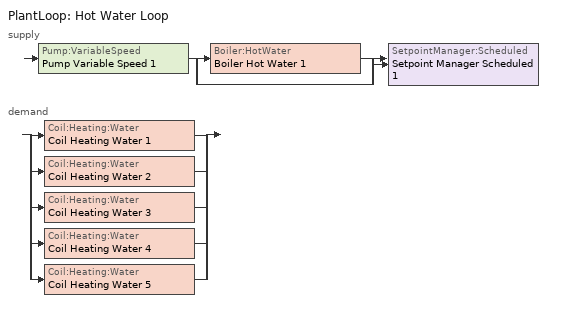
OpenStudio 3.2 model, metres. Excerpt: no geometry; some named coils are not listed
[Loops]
PlantLoop 'Hot Water Loop'
 supply: Pump:VariableSpeed 'Pump Variable Speed 1' > split
  | Boiler:HotWater 'Boiler Hot Water 1'
  | bypass
  join > SetpointManager:Scheduled 'Setpoint Manager Scheduled 1'
 demand: split
  | Coil:Heating:Water 'Coil Heating Water 1'
  | Coil:Heating:Water 'Coil Heating Water 2'
  | Coil:Heating:Water 'Coil Heating Water 3'
  | Coil:Heating:Water 'Coil Heating Water 4'
  | Coil:Heating:Water 'Coil Heating Water 5'
[Sizing:Zone] Zone Cooling Design Supply Air Temperature Input Method=SupplyAirTemperature; Zone Cooling Design Supply Air Temperature {C}=14; Zone Cooling Design Supply Air Temperature Difference {deltaC}=11.11; Zone Heating Design Supply Air Temperature Input Method=SupplyAirTemperature; Zone Heating Design Supply Air Temperature {C}=40; Zone Heating Design Supply Air Temperature Difference {deltaC}=11.11; Zone Cooling Design Supply Air Humidity Ratio {kg-H2O/kg-air}=0.0085; Zone Heating Design Supply Air Humidity Ratio {kg-H2O/kg-air}=0.008; Cooling Design Air Flow Method=DesignDay; Heating Design Air Flow Method=DesignDay; Account for Dedicated Outdoor Air System=No; Dedicated Outdoor Air System Control Strategy=NeutralSupplyAir; Dedicated Outdoor Air Low Setpoint Temperature for Design {C}=autosize; Dedicated Outdoor Air High Setpoint Temperature for Design {C}=autosize
Story 1 Core Thermal Zone; Story 1 East Perimeter Thermal Zone; Story 1 North Perimeter Thermal Zone; Story 1 South Perimeter Thermal Zone; Story 1 West Perimeter Thermal Zone
[Zone equipment]
Story 1 Core Thermal Zone: Zone HVAC Packaged Terminal Air Conditioner 1, Zone HVAC Packaged Terminal Heat Pump 1
Story 1 East Perimeter Thermal Zone: Zone HVAC Packaged Terminal Air Conditioner 2, Zone HVAC Packaged Terminal Heat Pump 2
Story 1 North Perimeter Thermal Zone: Zone HVAC Packaged Terminal Air Conditioner 3, Zone HVAC Packaged Terminal Heat Pump 3
Story 1 South Perimeter Thermal Zone: Zone HVAC Packaged Terminal Air Conditioner 4
Story 1 West Perimeter Thermal Zone: Zone HVAC Packaged Terminal Air Conditioner 5
[PlantLoop]
Hot Water Loop: Fluid Type=Water; Glycol Concentration=0; Plant Loop Volume {m3}=Autocalculate; Load Distribution Scheme=Optimal
[Sizing:Plant]
Hot Water Loop: Loop Type=Heating; Design Loop Exit Temperature {C}=82; Loop Design Temperature Difference {deltaC}=11; Sizing Option=NonCoincident; Zone Timesteps in Averaging Window=1; Coincident Sizing Factor Mode=None
[Pump:VariableSpeed]
Pump Variable Speed 1: Pump Control Type=Intermittent; Skin Loss Radiative Fraction=0.5; Design Power Sizing Method=PowerPerFlowPerPressure; Design Electric Power per Unit Flow Rate {W/(m3/s)}=348701.1; Design Shaft Power per Unit Flow Rate per Unit Head {W-s/m3-Pa}=1.28205; Design Minimum Flow Rate Fraction=0
[Boiler:HotWater]
Boiler Hot Water 1: Efficiency Curve Temperature Evaluation Variable=LeavingBoiler; Normalized Boiler Efficiency Curve=Boiler Efficiency; Water Outlet Upper Temperature Limit {C}=99; Boiler Flow Mode=ConstantFlow; Parasitic Electric Load {W}=0; Sizing Factor=1
[SetpointManager:Scheduled]
Setpoint Manager Scheduled 1: Control Variable=Temperature; Schedule=Hot_Water_Temperature
[Fan:ConstantVolume] Availability Schedule=Always On Discrete; Pressure Rise {Pa}=500; Maximum Flow Rate {m3/s}=AutoSize
Fan Constant Volume 1; Fan Constant Volume 2; Fan Constant Volume 3; Fan Constant Volume 4; Fan Constant Volume 5
[Coil:Heating:Water] Availability Schedule=Always On Discrete
Coil Heating Water 1; Coil Heating Water 2; Coil Heating Water 3; Coil Heating Water 4; Coil Heating Water 5
[Coil:Cooling:DX:SingleSpeed] Availability Schedule=Always On Discrete; Rated Total Cooling Capacity {W}=autosize; Rated Sensible Heat Ratio=autosize; Rated COP {W/W}=3; Rated Air Flow Rate {m3/s}=autosize; Rated Evaporator Fan Power Per Volume Flow Rate {W/(m3/s)}=773.3; Minimum Outdoor Dry-Bulb Temperature for Compressor Operation {C}=-25; Condenser Type=AirCooled; Evaporative Condenser Effectiveness=0; Evaporative Condenser Air Flow Rate {m3/s}=Autosize; Evaporative Condenser Pump Rated Power Consumption {W}=Autosize; Crankcase Heater Capacity {W}=0; Maximum Outdoor Dry-Bulb Temperature for Crankcase Heater Operation {C}=0; Basin Heater Capacity {W/K}=0; Basin Heater Setpoint Temperature {C}=10
Name | Total Cooling Capacity Function of Temperature Curve | Total Cooling Capacity Function of Flow Fraction Curve | Energy Input Ratio Function of Temperature Curve | Energy Input Ratio Function of Flow Fraction Curve | Part Load Fraction Correlation Curve
Coil Cooling DX Single Speed 1 | Curve Biquadratic 1 | Curve Quadratic 1 | Curve Biquadratic 2 | Curve Quadratic 2 | Curve Quadratic 3
Coil Cooling DX Single Speed 2 | Curve Biquadratic 3 | Curve Quadratic 4 | Curve Biquadratic 4 | Curve Quadratic 5 | Curve Quadratic 6
Coil Cooling DX Single Speed 3 | Curve Biquadratic 5 | Curve Quadratic 7 | Curve Biquadratic 6 | Curve Quadratic 8 | Curve Quadratic 9
Coil Cooling DX Single Speed 4 | Curve Biquadratic 7 | Curve Quadratic 10 | Curve Biquadratic 8 | Curve Quadratic 11 | Curve Quadratic 12
Coil Cooling DX Single Speed 5 | Curve Biquadratic 9 | Curve Quadratic 13 | Curve Biquadratic 10 | Curve Quadratic 14 | Curve Quadratic 15
[ZoneHVAC:PackagedTerminalAirConditioner] Availability Schedule=Always On Discrete; Supply Air Flow Rate During Cooling Operation {m3/s}=Autosize; Supply Air Flow Rate During Heating Operation {m3/s}=Autosize; Supply Air Flow Rate When No Cooling or Heating is Needed {m3/s}=Autosize; Outdoor Air Flow Rate During Cooling Operation {m3/s}=Autosize; Outdoor Air Flow Rate During Heating Operation {m3/s}=Autosize; Outdoor Air Flow Rate When No Cooling or Heating is Needed {m3/s}=Autosize; Fan Placement=DrawThrough
Name | Supply Air Fan | Heating Coil | Cooling Coil
Zone HVAC Packaged Terminal Air Conditioner 1 | Fan Constant Volume 1 | Coil Heating Water 1 | Coil Cooling DX Single Speed 1
Zone HVAC Packaged Terminal Air Conditioner 2 | Fan Constant Volume 2 | Coil Heating Water 2 | Coil Cooling DX Single Speed 2
Zone HVAC Packaged Terminal Air Conditioner 3 | Fan Constant Volume 3 | Coil Heating Water 3 | Coil Cooling DX Single Speed 3
Zone HVAC Packaged Terminal Air Conditioner 4 | Fan Constant Volume 4 | Coil Heating Water 4 | Coil Cooling DX Single Speed 4
Zone HVAC Packaged Terminal Air Conditioner 5 | Fan Constant Volume 5 | Coil Heating Water 5 | Coil Cooling DX Single Speed 5
[ZoneHVAC:PackagedTerminalHeatPump] Availability Schedule=Always On Discrete; Supply Air Flow Rate During Cooling Operation {m3/s}=Autosize; Supply Air Flow Rate During Heating Operation {m3/s}=Autosize; Supply Air Flow Rate When No Cooling or Heating is Needed {m3/s}=Autosize; Outdoor Air Flow Rate During Cooling Operation {m3/s}=Autosize; Outdoor Air Flow Rate During Heating Operation {m3/s}=Autosize; Outdoor Air Flow Rate When No Cooling or Heating is Needed {m3/s}=Autosize; Maximum Supply Air Temperature from Supplemental Heater {C}=Autosize
Name | Supply Air Fan | Heating Coil | Cooling Coil | Supplemental Heating Coil
Zone HVAC Packaged Terminal Heat Pump 1 | Fan On Off 1 | Coil Heating DX Single Speed 1 | Coil Cooling DX Single Speed 6 | Coil Heating Electric 1
Zone HVAC Packaged Terminal Heat Pump 2 | Fan On Off 2 | Coil Heating DX Variable Speed 1 | Coil Cooling DX Variable Speed 1 | Coil Heating Electric 2
Zone HVAC Packaged Terminal Heat Pump 3 | Fan On Off 3 | Coil Heating DX Single Speed 2 | Coil System Cooling DX Heat Exchanger Assisted 1 | Coil Heating Electric 3
[Curve:Biquadratic]
Name | Coefficient1 Constant | Coefficient2 x | Coefficient3 x**2 | Coefficient4 y | Coefficient5 y**2 | Coefficient6 x*y | Minimum Value of x | Maximum Value of x | Minimum Value of y | Maximum Value of y | Input Unit Type for X | Input Unit Type for Y | Output Unit Type
Boiler Efficiency | 1 | 0 | 0 | 0 | 0 | 0 | 0 | 1 | 0 | 1 | Dimensionless | Dimensionless | Dimensionless
Curve Biquadratic 1; Curve Biquadratic 3; Curve Biquadratic 5; Curve Biquadratic 7; Curve Biquadratic 9 | 0.942588 | 0.00954335 | 0.00068377 | -0.0110427 | 5.249e-06 | -9.72e-06 | 17 | 22 | 13 | 46
Curve Biquadratic 2; Curve Biquadratic 4; Curve Biquadratic 6; Curve Biquadratic 8; Curve Biquadratic 10 | 0.342414 | 0.034885 | -0.0006237 | 0.00497722 | 0.000437951 | -0.000728028 | 17 | 22 | 13 | 46
[Schedule:Ruleset]
Hot_Water_Temperature: Default Day Schedule=Hot_Water_Temperature_Default; Summer Design Day Schedule=Hot_Water_Temperature_Summer_Design_Day; Winter Design Day Schedule=Hot_Water_Temperature_Winter_Design_Day
[Schedule:Day]
Hot_Water_Temperature_Default; Hot_Water_Temperature_Winter_Design_Day; Hot_Water_Temperature_Summer_Design_Day: 24, 0, 67
[Schedule:Constant]
Always On Discrete: Value=1
[Curve:Quadratic]
Name | Coefficient1 Constant | Coefficient2 x | Coefficient3 x**2 | Minimum Value of x | Maximum Value of x
Curve Quadratic 1; Curve Quadratic 4; Curve Quadratic 7; Curve Quadratic 10; Curve Quadratic 13 | 0.8 | 0.2 | 0 | 0.5 | 1.5
Curve Quadratic 2; Curve Quadratic 5; Curve Quadratic 8; Curve Quadratic 11; Curve Quadratic 14 | 1.1552 | -0.1808 | 0.0256 | 0.5 | 1.5
Curve Quadratic 3; Curve Quadratic 6; Curve Quadratic 9; Curve Quadratic 12; Curve Quadratic 15 | 0.85 | 0.15 | 0 | 0 | 1
